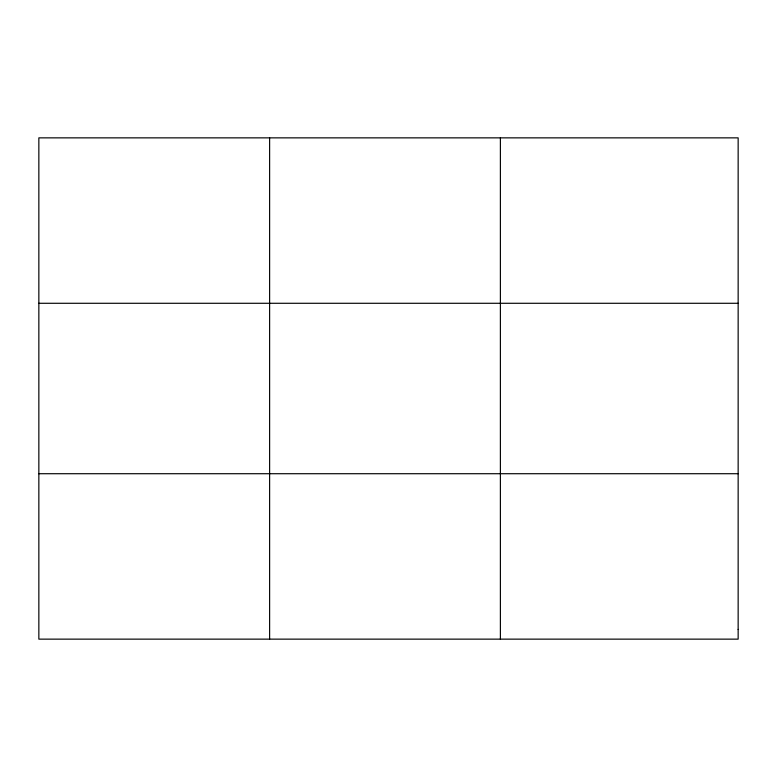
<?xml version="1.0" encoding="UTF-8"?>
<svg xmlns="http://www.w3.org/2000/svg" width="777" height="777" viewBox="0 0 777 777"><rect width="100%" height="100%" fill="white"/><g stroke="black" fill="none" stroke-linecap="round" stroke-linejoin="round"><path stroke-width="1.17" d="M269.619 137.859L269.619 639.141M500.388 137.859L500.388 639.141M38.85 303.283L738.15 303.283M38.85 473.717L738.15 473.717M738.15 629.409L738.15 639.141L38.85 639.141L38.85 137.859L738.15 137.859L738.15 629.409"/></g></svg>
